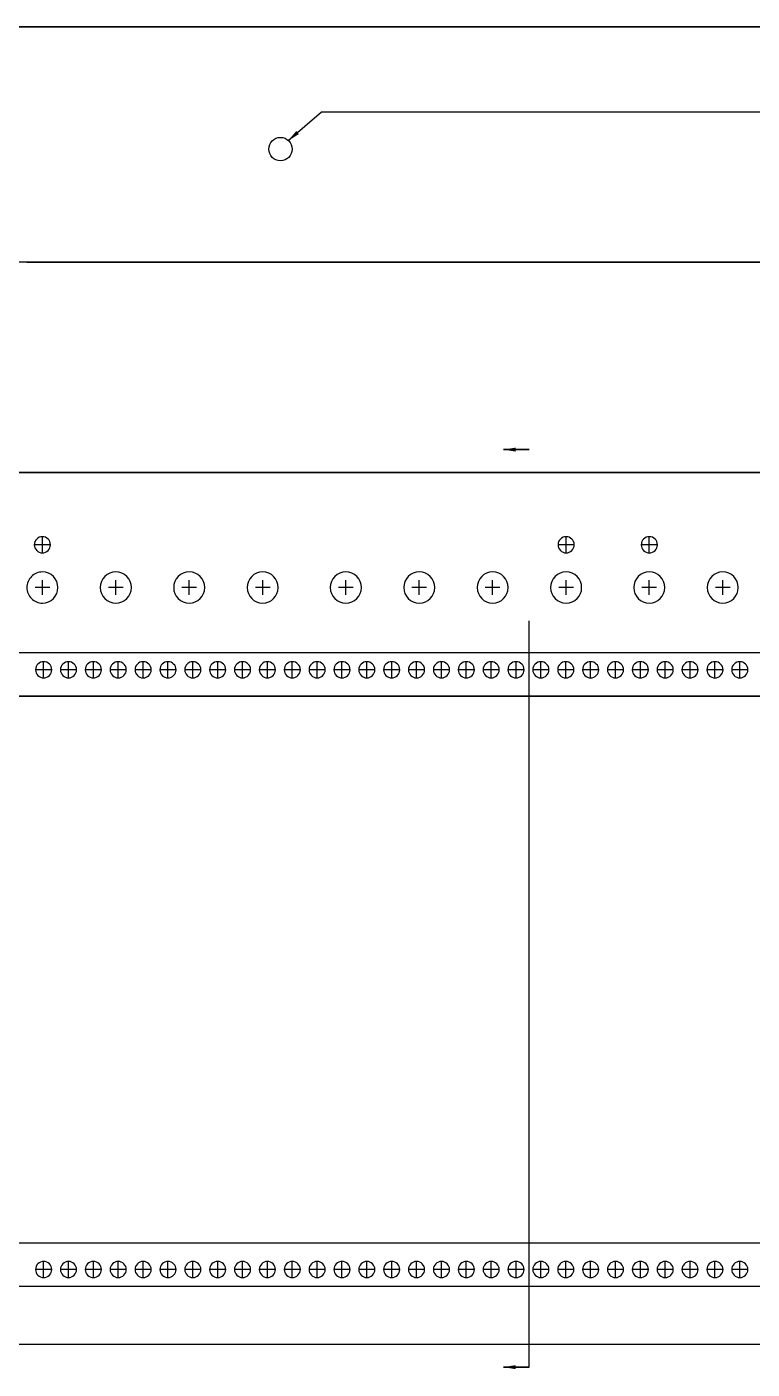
# Model space of a CAD drawing. Header units: inches. Extents: x -5.2 to 15.6, y -18.4 to 3.6.
# Drawn here: x 3.43 to 9.26, y -7.21 to 3.58 of the extents above; entities that cross this region are included whole.
import ezdxf

# ---------------------------------------------------------------- set-up
doc = ezdxf.new("R2010")
doc.units = ezdxf.units.IN
doc.header["$LTSCALE"] = 0.5
doc.header["$MEASUREMENT"] = 0
doc.linetypes.add('ACAD_ISO03W100', pattern=[30, 12, -18])
doc.layers.get('0').update_dxf_attribs({"lineweight": 25, "true_color": 0x000000})
doc.styles.add('QCADDimTextStyle', font='Unicode')
doc.dimstyles.new('QCADDimStyle', dxfattribs={"dimscale": 0.03937, "dimtxt": 2.5, "dimasz": 2.5, "dimexe": 1.25, "dimexo": 0.625, "dimtad": 1, "dimtoh": 1, "dimdec": 4, "dimzin": 0, "dimdsep": 46, "dimtxsty": 'QCADDimTextStyle', "dimcen": 0.09, "dimadec": 0, "dimazin": 0, "dimtfac": 1, "dimtdec": 4, "dimtofl": 0, "dimtmove": 0, "dimatfit": 3, "dimfxl": 1, "dimtolj": 1, "dimtzin": 0, "dimarcsym": 0})

msp = doc.modelspace()

# ---------------------------------------------------------------- linework, layer by layer
for p, q in [((0.088, 3.583), (14.852, 3.583)), ((14.852, 3.583), (0.088, 3.583)), ((0.088, 3.583), (14.852, 3.583)), ((14.881, 1.692), (0.059, 1.692)), ((3.679, 1.692), (3.429, 1.692)), ((3.429, 1.692), (3.679, 1.692)), ((4.02, 1.692), (3.679, 1.692)), ((3.679, 1.692), (4.02, 1.692)), ((3.679, 1.692), (4.02, 1.692)), ((4.27, 1.692), (4.02, 1.692)), ((4.02, 1.692), (4.27, 1.692)), ((4.61, 1.692), (4.27, 1.692)), ((4.27, 1.692), (4.61, 1.692)), ((4.27, 1.692), (4.61, 1.692)), ((4.86, 1.692), (4.61, 1.692)), ((4.61, 1.692), (4.86, 1.692)), ((5.201, 1.692), (4.86, 1.692)), ((4.86, 1.692), (5.201, 1.692)), ((4.86, 1.692), (5.201, 1.692)), ((5.451, 1.692), (5.201, 1.692)), ((5.201, 1.692), (5.451, 1.692)), ((5.87, 1.692), (5.451, 1.692)), ((5.451, 1.692), (5.87, 1.692)), ((5.451, 1.692), (5.87, 1.692)), ((6.12, 1.692), (5.87, 1.692)), ((5.87, 1.692), (6.12, 1.692)), ((6.461, 1.692), (6.12, 1.692)), ((6.12, 1.692), (6.461, 1.692)), ((6.12, 1.692), (6.461, 1.692)), ((6.711, 1.692), (6.461, 1.692)), ((6.461, 1.692), (6.711, 1.692)), ((7.051, 1.692), (6.711, 1.692)), ((6.711, 1.692), (7.051, 1.692)), ((6.711, 1.692), (7.051, 1.692)), ((7.301, 1.692), (7.051, 1.692)), ((7.051, 1.692), (7.301, 1.692)), ((14.273, 1.692), (7.301, 1.692)), ((7.301, 1.692), (14.273, 1.692)), ((7.301, 1.692), (14.273, 1.692)), ((7.471, 0.184), (7.264, 0.184)), ((14.882, 0), (0.059, 0)), ((0.059, 0), (14.882, 0)), ((0.059, 0), (14.882, 0)), ((3.555, -0.64), (3.555, -0.522)), ((7.768, -0.64), (7.768, -0.522)), ((8.437, -0.64), (8.437, -0.522)), ((3.614, -0.581), (3.496, -0.581)), ((7.827, -0.581), (7.709, -0.581)), ((8.496, -0.581), (8.378, -0.581)), ((3.614, -0.925), (3.496, -0.925)), ((3.555, -0.984), (3.555, -0.866)), ((4.205, -0.925), (4.087, -0.925)), ((4.146, -0.984), (4.146, -0.866)), ((4.795, -0.925), (4.677, -0.925)), ((4.736, -0.984), (4.736, -0.866)), ((5.386, -0.925), (5.268, -0.925)), ((5.327, -0.984), (5.327, -0.866)), ((6.055, -0.925), (5.937, -0.925)), ((5.996, -0.984), (5.996, -0.866)), ((6.646, -0.925), (6.528, -0.925)), ((6.587, -0.984), (6.587, -0.866)), ((7.236, -0.925), (7.118, -0.925)), ((7.177, -0.984), (7.177, -0.866)), ((7.827, -0.925), (7.709, -0.925)), ((7.768, -0.984), (7.768, -0.866)), ((8.496, -0.925), (8.378, -0.925)), ((8.437, -0.984), (8.437, -0.866)), ((9.087, -0.925), (8.969, -0.925)), ((9.028, -0.984), (9.028, -0.866)), ((14.882, -1.451), (0.059, -1.451)), ((3.624, -1.586), (3.506, -1.586)), ((3.565, -1.645), (3.565, -1.526)), ((3.824, -1.586), (3.706, -1.586)), ((3.765, -1.645), (3.765, -1.526)), ((4.024, -1.586), (3.906, -1.586)), ((3.965, -1.645), (3.965, -1.526)), ((4.224, -1.586), (4.106, -1.586)), ((4.165, -1.645), (4.165, -1.526)), ((4.424, -1.586), (4.306, -1.586)), ((4.365, -1.645), (4.365, -1.526)), ((4.624, -1.586), (4.506, -1.586)), ((4.565, -1.645), (4.565, -1.526)), ((4.824, -1.586), (4.706, -1.586)), ((4.765, -1.645), (4.765, -1.526)), ((5.024, -1.586), (4.906, -1.586)), ((4.965, -1.645), (4.965, -1.526)), ((5.224, -1.586), (5.106, -1.586)), ((5.165, -1.645), (5.165, -1.526)), ((5.424, -1.586), (5.306, -1.586)), ((5.365, -1.645), (5.365, -1.526)), ((5.624, -1.586), (5.506, -1.586)), ((5.565, -1.645), (5.565, -1.526)), ((5.824, -1.586), (5.706, -1.586)), ((5.765, -1.645), (5.765, -1.526)), ((6.024, -1.586), (5.906, -1.586)), ((5.965, -1.645), (5.965, -1.526)), ((6.224, -1.586), (6.106, -1.586)), ((6.165, -1.645), (6.165, -1.526)), ((6.424, -1.586), (6.306, -1.586)), ((6.365, -1.645), (6.365, -1.526)), ((6.624, -1.586), (6.506, -1.586)), ((6.565, -1.645), (6.565, -1.526)), ((6.824, -1.586), (6.706, -1.586)), ((6.765, -1.645), (6.765, -1.526)), ((7.024, -1.586), (6.906, -1.586)), ((6.965, -1.645), (6.965, -1.526)), ((7.224, -1.586), (7.106, -1.586)), ((7.165, -1.645), (7.165, -1.526)), ((7.424, -1.586), (7.306, -1.586)), ((7.365, -1.645), (7.365, -1.526)), ((7.624, -1.586), (7.506, -1.586)), ((7.565, -1.645), (7.565, -1.526)), ((7.824, -1.586), (7.706, -1.586)), ((7.765, -1.645), (7.765, -1.526)), ((8.024, -1.586), (7.906, -1.586)), ((7.965, -1.645), (7.965, -1.526)), ((8.224, -1.586), (8.106, -1.586)), ((8.165, -1.645), (8.165, -1.526)), ((8.424, -1.586), (8.306, -1.586)), ((8.365, -1.645), (8.365, -1.526)), ((8.624, -1.586), (8.506, -1.586)), ((8.565, -1.645), (8.565, -1.526)), ((8.824, -1.586), (8.706, -1.586)), ((8.765, -1.645), (8.765, -1.526)), ((9.024, -1.586), (8.906, -1.586)), ((8.965, -1.645), (8.965, -1.526)), ((9.224, -1.586), (9.106, -1.586)), ((9.165, -1.645), (9.165, -1.526)), ((0.059, -1.798), (14.882, -1.798)), ((14.853, -1.798), (0.089, -1.798)), ((0.089, -1.798), (14.853, -1.798)), ((0.059, -6.194), (14.882, -6.194)), ((0.089, -6.194), (14.853, -6.194)), ((0.089, -6.194), (14.853, -6.194)), ((3.565, -6.467), (3.565, -6.349)), ((3.765, -6.467), (3.765, -6.349)), ((3.965, -6.467), (3.965, -6.349)), ((4.165, -6.467), (4.165, -6.349)), ((4.365, -6.467), (4.365, -6.349)), ((4.565, -6.467), (4.565, -6.349)), ((4.765, -6.467), (4.765, -6.349)), ((4.965, -6.467), (4.965, -6.349)), ((5.165, -6.467), (5.165, -6.349)), ((5.365, -6.467), (5.365, -6.349)), ((5.565, -6.467), (5.565, -6.349)), ((5.765, -6.467), (5.765, -6.349)), ((5.965, -6.467), (5.965, -6.349)), ((6.165, -6.467), (6.165, -6.349)), ((6.365, -6.467), (6.365, -6.349)), ((6.565, -6.467), (6.565, -6.349)), ((6.765, -6.467), (6.765, -6.349)), ((6.965, -6.467), (6.965, -6.349)), ((7.165, -6.467), (7.165, -6.349)), ((7.365, -6.467), (7.365, -6.349)), ((7.565, -6.467), (7.565, -6.349)), ((7.765, -6.467), (7.765, -6.349)), ((7.965, -6.467), (7.965, -6.349)), ((8.165, -6.467), (8.165, -6.349)), ((8.365, -6.467), (8.365, -6.349)), ((8.565, -6.467), (8.565, -6.349)), ((8.765, -6.467), (8.765, -6.349)), ((8.965, -6.467), (8.965, -6.349)), ((9.165, -6.467), (9.165, -6.349)), ((3.624, -6.408), (3.506, -6.408)), ((3.824, -6.408), (3.706, -6.408)), ((4.024, -6.408), (3.906, -6.408)), ((4.224, -6.408), (4.106, -6.408)), ((4.424, -6.408), (4.306, -6.408)), ((4.624, -6.408), (4.506, -6.408)), ((4.824, -6.408), (4.706, -6.408)), ((5.024, -6.408), (4.906, -6.408)), ((5.224, -6.408), (5.106, -6.408)), ((5.424, -6.408), (5.306, -6.408)), ((5.624, -6.408), (5.506, -6.408)), ((5.824, -6.408), (5.706, -6.408)), ((6.024, -6.408), (5.906, -6.408)), ((6.224, -6.408), (6.106, -6.408)), ((6.424, -6.408), (6.306, -6.408)), ((6.624, -6.408), (6.506, -6.408)), ((6.824, -6.408), (6.706, -6.408)), ((7.024, -6.408), (6.906, -6.408)), ((7.224, -6.408), (7.106, -6.408)), ((7.424, -6.408), (7.306, -6.408)), ((7.624, -6.408), (7.506, -6.408)), ((7.824, -6.408), (7.706, -6.408)), ((8.024, -6.408), (7.906, -6.408)), ((8.224, -6.408), (8.106, -6.408)), ((8.424, -6.408), (8.306, -6.408)), ((8.624, -6.408), (8.506, -6.408)), ((8.824, -6.408), (8.706, -6.408)), ((9.024, -6.408), (8.906, -6.408)), ((9.224, -6.408), (9.106, -6.408)), ((0.059, -6.543), (14.882, -6.543)), ((0.059, -7.009), (14.882, -7.009)), ((0.059, -7.009), (14.882, -7.009)), ((0.059, -7.009), (14.882, -7.009)), ((7.471, -7.193), (7.264, -7.193))]:
    msp.add_line(p, q)
at = {"linetype": 'ACAD_ISO03W100'}
msp.add_line((7.471, -7.193), (7.471, 0.184), dxfattribs=at)
msp.add_circle((5.47, 2.6), 0.094)
for centre, radius, start, end in [((3.555, -0.581), 0.065, 90.0053, 179.9947), ((3.555, -0.581), 0.065, 90.0053, 179.9947), ((3.555, -0.581), 0.065, 359.9987, 90.0013), ((3.555, -0.581), 0.065, 359.9987, 90.0013), ((7.768, -0.581), 0.065, 89.9993, 180.0007), ((7.768, -0.581), 0.065, 89.9993, 180.0007), ((7.768, -0.581), 0.065, 359.9993, 90.0007), ((7.768, -0.581), 0.065, 359.9993, 90.0007), ((8.437, -0.581), 0.065, 89.9987, 180.0013), ((8.437, -0.581), 0.065, 89.9987, 180.0013), ((8.437, -0.581), 0.065, 359.9987, 90.0013), ((8.437, -0.581), 0.065, 359.9987, 90.0013), ((3.555, -0.581), 0.065, 180.0053, 269.9947), ((3.555, -0.581), 0.065, 180.0053, 269.9947), ((3.555, -0.581), 0.065, 269.9987, 0.0013), ((3.555, -0.581), 0.065, 269.9987, 0.0013), ((7.768, -0.581), 0.065, 179.9993, 270.0007), ((7.768, -0.581), 0.065, 179.9993, 270.0007), ((7.768, -0.581), 0.065, 269.9993, 0.0007), ((7.768, -0.581), 0.065, 269.9993, 0.0007), ((8.437, -0.581), 0.065, 179.9987, 270.0013), ((8.437, -0.581), 0.065, 179.9987, 270.0013), ((8.437, -0.581), 0.065, 269.9987, 0.0013), ((8.437, -0.581), 0.065, 269.9987, 0.0013), ((3.555, -0.925), 0.125, 89.9943, 180.0057), ((3.555, -0.925), 0.125, 89.9943, 180.0057), ((3.555, -0.925), 0.125, 0.0001, 89.9999), ((3.555, -0.925), 0.125, 0.0001, 89.9999), ((4.146, -0.925), 0.125, 90.0001, 179.9999), ((4.146, -0.925), 0.125, 90.0001, 179.9999), ((4.146, -0.925), 0.125, 0.0001, 89.9999), ((4.146, -0.925), 0.125, 0.0001, 89.9999), ((4.736, -0.925), 0.125, 90.0001, 179.9999), ((4.736, -0.925), 0.125, 90.0001, 179.9999), ((4.736, -0.925), 0.125, 0.0001, 89.9999), ((4.736, -0.925), 0.125, 0.0001, 89.9999), ((5.327, -0.925), 0.125, 90.0001, 179.9999), ((5.327, -0.925), 0.125, 90.0001, 179.9999), ((5.327, -0.925), 0.125, 0.0001, 89.9999), ((5.327, -0.925), 0.125, 0.0001, 89.9999), ((5.996, -0.925), 0.125, 90.0001, 179.9999), ((5.996, -0.925), 0.125, 90.0001, 179.9999), ((5.996, -0.925), 0.125, 0.0001, 89.9999), ((5.996, -0.925), 0.125, 0.0001, 89.9999), ((6.587, -0.925), 0.125, 90.0001, 179.9999), ((6.587, -0.925), 0.125, 90.0001, 179.9999), ((6.587, -0.925), 0.125, 0.0001, 89.9999), ((6.587, -0.925), 0.125, 0.0001, 89.9999), ((7.177, -0.925), 0.125, 90.0001, 179.9999), ((7.177, -0.925), 0.125, 90.0001, 179.9999), ((7.177, -0.925), 0.125, 0.0001, 89.9999), ((7.177, -0.925), 0.125, 0.0001, 89.9999), ((7.768, -0.925), 0.125, 90.0001, 179.9999), ((7.768, -0.925), 0.125, 90.0001, 179.9999), ((7.768, -0.925), 0.125, 0.0001, 89.9999), ((7.768, -0.925), 0.125, 0.0001, 89.9999), ((8.437, -0.925), 0.125, 90.0001, 179.9999), ((8.437, -0.925), 0.125, 90.0001, 179.9999), ((8.437, -0.925), 0.125, 0.0001, 89.9999), ((8.437, -0.925), 0.125, 0.0001, 89.9999), ((9.028, -0.925), 0.125, 90.0001, 179.9999), ((9.028, -0.925), 0.125, 90.0001, 179.9999), ((9.028, -0.925), 0.125, 0.0001, 89.9999), ((9.028, -0.925), 0.125, 0.0001, 89.9999), ((3.555, -0.925), 0.125, 179.9943, 270.0057), ((3.555, -0.925), 0.125, 179.9943, 270.0057), ((3.555, -0.925), 0.125, 270.0001, 359.9999), ((3.555, -0.925), 0.125, 270.0001, 359.9999), ((4.146, -0.925), 0.125, 180.0001, 269.9999), ((4.146, -0.925), 0.125, 180.0001, 269.9999), ((4.146, -0.925), 0.125, 270.0001, 359.9999), ((4.146, -0.925), 0.125, 270.0001, 359.9999), ((4.736, -0.925), 0.125, 180.0001, 269.9999), ((4.736, -0.925), 0.125, 180.0001, 269.9999), ((4.736, -0.925), 0.125, 270.0001, 359.9999), ((4.736, -0.925), 0.125, 270.0001, 359.9999), ((5.327, -0.925), 0.125, 180.0001, 269.9999), ((5.327, -0.925), 0.125, 180.0001, 269.9999), ((5.327, -0.925), 0.125, 270.0001, 359.9999), ((5.327, -0.925), 0.125, 270.0001, 359.9999), ((5.996, -0.925), 0.125, 180.0001, 269.9999), ((5.996, -0.925), 0.125, 180.0001, 269.9999), ((5.996, -0.925), 0.125, 270.0001, 359.9999), ((5.996, -0.925), 0.125, 270.0001, 359.9999), ((6.587, -0.925), 0.125, 180.0001, 269.9999), ((6.587, -0.925), 0.125, 180.0001, 269.9999), ((6.587, -0.925), 0.125, 270.0001, 359.9999), ((6.587, -0.925), 0.125, 270.0001, 359.9999), ((7.177, -0.925), 0.125, 180.0001, 269.9999), ((7.177, -0.925), 0.125, 180.0001, 269.9999), ((7.177, -0.925), 0.125, 270.0001, 359.9999), ((7.177, -0.925), 0.125, 270.0001, 359.9999), ((7.768, -0.925), 0.125, 180.0001, 269.9999), ((7.768, -0.925), 0.125, 180.0001, 269.9999), ((7.768, -0.925), 0.125, 270.0001, 359.9999), ((7.768, -0.925), 0.125, 270.0001, 359.9999), ((8.437, -0.925), 0.125, 180.0001, 269.9999), ((8.437, -0.925), 0.125, 180.0001, 269.9999), ((8.437, -0.925), 0.125, 270.0001, 359.9999), ((8.437, -0.925), 0.125, 270.0001, 359.9999), ((9.028, -0.925), 0.125, 180.0001, 269.9999), ((9.028, -0.925), 0.125, 180.0001, 269.9999), ((9.028, -0.925), 0.125, 270.0001, 359.9999), ((9.028, -0.925), 0.125, 270.0001, 359.9999), ((3.565, -1.586), 0.065, 90.0053, 179.9947), ((3.565, -1.586), 0.065, 90.0053, 179.9947), ((3.565, -1.586), 0.065, 180.0053, 269.9947), ((3.565, -1.586), 0.065, 180.0053, 269.9947), ((3.565, -1.586), 0.065, 359.9987, 90.0013), ((3.565, -1.586), 0.065, 359.9987, 90.0013), ((3.565, -1.586), 0.065, 269.9987, 0.0013), ((3.565, -1.586), 0.065, 269.9987, 0.0013), ((3.765, -1.586), 0.065, 89.9987, 180.0013), ((3.765, -1.586), 0.065, 89.9987, 180.0013), ((3.765, -1.586), 0.065, 179.9987, 270.0013), ((3.765, -1.586), 0.065, 179.9987, 270.0013), ((3.765, -1.586), 0.065, 359.9987, 90.0013), ((3.765, -1.586), 0.065, 359.9987, 90.0013), ((3.765, -1.586), 0.065, 269.9987, 0.0013), ((3.765, -1.586), 0.065, 269.9987, 0.0013), ((3.965, -1.586), 0.065, 89.9987, 180.0013), ((3.965, -1.586), 0.065, 89.9987, 180.0013), ((3.965, -1.586), 0.065, 179.9987, 270.0013), ((3.965, -1.586), 0.065, 179.9987, 270.0013), ((3.965, -1.586), 0.065, 359.9987, 90.0013), ((3.965, -1.586), 0.065, 359.9987, 90.0013), ((3.965, -1.586), 0.065, 269.9987, 0.0013), ((3.965, -1.586), 0.065, 269.9987, 0.0013), ((4.165, -1.586), 0.065, 89.9987, 180.0013), ((4.165, -1.586), 0.065, 89.9987, 180.0013), ((4.165, -1.586), 0.065, 179.9987, 270.0013), ((4.165, -1.586), 0.065, 179.9987, 270.0013), ((4.165, -1.586), 0.065, 359.9987, 90.0013), ((4.165, -1.586), 0.065, 359.9987, 90.0013), ((4.165, -1.586), 0.065, 269.9987, 0.0013), ((4.165, -1.586), 0.065, 269.9987, 0.0013), ((4.365, -1.586), 0.065, 89.9987, 180.0013), ((4.365, -1.586), 0.065, 89.9987, 180.0013), ((4.365, -1.586), 0.065, 179.9987, 270.0013), ((4.365, -1.586), 0.065, 179.9987, 270.0013), ((4.365, -1.586), 0.065, 359.9987, 90.0013), ((4.365, -1.586), 0.065, 359.9987, 90.0013), ((4.365, -1.586), 0.065, 269.9987, 0.0013), ((4.365, -1.586), 0.065, 269.9987, 0.0013), ((4.565, -1.586), 0.065, 89.9987, 180.0013), ((4.565, -1.586), 0.065, 89.9987, 180.0013), ((4.565, -1.586), 0.065, 179.9987, 270.0013), ((4.565, -1.586), 0.065, 179.9987, 270.0013), ((4.565, -1.586), 0.065, 359.9987, 90.0013), ((4.565, -1.586), 0.065, 359.9987, 90.0013), ((4.565, -1.586), 0.065, 269.9987, 0.0013), ((4.565, -1.586), 0.065, 269.9987, 0.0013), ((4.765, -1.586), 0.065, 89.9987, 180.0013), ((4.765, -1.586), 0.065, 89.9987, 180.0013), ((4.765, -1.586), 0.065, 179.9987, 270.0013), ((4.765, -1.586), 0.065, 179.9987, 270.0013), ((4.765, -1.586), 0.065, 359.9987, 90.0013), ((4.765, -1.586), 0.065, 359.9987, 90.0013), ((4.765, -1.586), 0.065, 269.9987, 0.0013), ((4.765, -1.586), 0.065, 269.9987, 0.0013), ((4.965, -1.586), 0.065, 89.9987, 180.0013), ((4.965, -1.586), 0.065, 89.9987, 180.0013), ((4.965, -1.586), 0.065, 179.9987, 270.0013), ((4.965, -1.586), 0.065, 179.9987, 270.0013), ((4.965, -1.586), 0.065, 359.9987, 90.0013), ((4.965, -1.586), 0.065, 359.9987, 90.0013), ((4.965, -1.586), 0.065, 269.9987, 0.0013), ((4.965, -1.586), 0.065, 269.9987, 0.0013), ((5.165, -1.586), 0.065, 89.9987, 180.0013), ((5.165, -1.586), 0.065, 89.9987, 180.0013), ((5.165, -1.586), 0.065, 179.9987, 270.0013), ((5.165, -1.586), 0.065, 179.9987, 270.0013), ((5.165, -1.586), 0.065, 359.9987, 90.0013), ((5.165, -1.586), 0.065, 359.9987, 90.0013), ((5.165, -1.586), 0.065, 269.9987, 0.0013), ((5.165, -1.586), 0.065, 269.9987, 0.0013), ((5.365, -1.586), 0.065, 89.9987, 180.0013), ((5.365, -1.586), 0.065, 89.9987, 180.0013), ((5.365, -1.586), 0.065, 179.9987, 270.0013), ((5.365, -1.586), 0.065, 179.9987, 270.0013), ((5.365, -1.586), 0.065, 359.9987, 90.0013), ((5.365, -1.586), 0.065, 359.9987, 90.0013), ((5.365, -1.586), 0.065, 269.9987, 0.0013), ((5.365, -1.586), 0.065, 269.9987, 0.0013), ((5.565, -1.586), 0.065, 89.9987, 180.0013), ((5.565, -1.586), 0.065, 89.9987, 180.0013), ((5.565, -1.586), 0.065, 179.9987, 270.0013), ((5.565, -1.586), 0.065, 179.9987, 270.0013), ((5.565, -1.586), 0.065, 359.9987, 90.0013), ((5.565, -1.586), 0.065, 359.9987, 90.0013), ((5.565, -1.586), 0.065, 269.9987, 0.0013), ((5.565, -1.586), 0.065, 269.9987, 0.0013), ((5.765, -1.586), 0.065, 89.9987, 180.0013), ((5.765, -1.586), 0.065, 89.9987, 180.0013), ((5.765, -1.586), 0.065, 179.9987, 270.0013), ((5.765, -1.586), 0.065, 179.9987, 270.0013), ((5.765, -1.586), 0.065, 359.9987, 90.0013), ((5.765, -1.586), 0.065, 359.9987, 90.0013), ((5.765, -1.586), 0.065, 269.9987, 0.0013), ((5.765, -1.586), 0.065, 269.9987, 0.0013), ((5.965, -1.586), 0.065, 89.9987, 180.0013), ((5.965, -1.586), 0.065, 89.9987, 180.0013), ((5.965, -1.586), 0.065, 179.9987, 270.0013), ((5.965, -1.586), 0.065, 179.9987, 270.0013), ((5.965, -1.586), 0.065, 359.9987, 90.0013), ((5.965, -1.586), 0.065, 359.9987, 90.0013), ((5.965, -1.586), 0.065, 269.9987, 0.0013), ((5.965, -1.586), 0.065, 269.9987, 0.0013), ((6.165, -1.586), 0.065, 89.9987, 180.0013), ((6.165, -1.586), 0.065, 89.9987, 180.0013), ((6.165, -1.586), 0.065, 179.9987, 270.0013), ((6.165, -1.586), 0.065, 179.9987, 270.0013), ((6.165, -1.586), 0.065, 359.9987, 90.0013), ((6.165, -1.586), 0.065, 359.9987, 90.0013), ((6.165, -1.586), 0.065, 269.9987, 0.0013), ((6.165, -1.586), 0.065, 269.9987, 0.0013), ((6.365, -1.586), 0.065, 89.9987, 180.0013), ((6.365, -1.586), 0.065, 89.9987, 180.0013), ((6.365, -1.586), 0.065, 179.9987, 270.0013), ((6.365, -1.586), 0.065, 179.9987, 270.0013), ((6.365, -1.586), 0.065, 359.9987, 90.0013), ((6.365, -1.586), 0.065, 359.9987, 90.0013), ((6.365, -1.586), 0.065, 269.9987, 0.0013), ((6.365, -1.586), 0.065, 269.9987, 0.0013), ((6.565, -1.586), 0.065, 89.9987, 180.0013), ((6.565, -1.586), 0.065, 89.9987, 180.0013), ((6.565, -1.586), 0.065, 179.9987, 270.0013), ((6.565, -1.586), 0.065, 179.9987, 270.0013), ((6.565, -1.586), 0.065, 359.9987, 90.0013), ((6.565, -1.586), 0.065, 359.9987, 90.0013), ((6.565, -1.586), 0.065, 269.9987, 0.0013), ((6.565, -1.586), 0.065, 269.9987, 0.0013), ((6.765, -1.586), 0.065, 89.9987, 180.0013), ((6.765, -1.586), 0.065, 89.9987, 180.0013), ((6.765, -1.586), 0.065, 179.9987, 270.0013), ((6.765, -1.586), 0.065, 179.9987, 270.0013), ((6.765, -1.586), 0.065, 359.9987, 90.0013), ((6.765, -1.586), 0.065, 359.9987, 90.0013), ((6.765, -1.586), 0.065, 269.9987, 0.0013), ((6.765, -1.586), 0.065, 269.9987, 0.0013), ((6.965, -1.586), 0.065, 89.9987, 180.0013), ((6.965, -1.586), 0.065, 89.9987, 180.0013), ((6.965, -1.586), 0.065, 179.9987, 270.0013), ((6.965, -1.586), 0.065, 179.9987, 270.0013), ((6.965, -1.586), 0.065, 359.9987, 90.0013), ((6.965, -1.586), 0.065, 359.9987, 90.0013), ((6.965, -1.586), 0.065, 269.9987, 0.0013), ((6.965, -1.586), 0.065, 269.9987, 0.0013), ((7.165, -1.586), 0.065, 89.9993, 180.0007), ((7.165, -1.586), 0.065, 89.9993, 180.0007), ((7.165, -1.586), 0.065, 179.9993, 270.0007), ((7.165, -1.586), 0.065, 179.9993, 270.0007), ((7.165, -1.586), 0.065, 359.9993, 90.0007), ((7.165, -1.586), 0.065, 359.9993, 90.0007), ((7.165, -1.586), 0.065, 269.9993, 0.0007), ((7.165, -1.586), 0.065, 269.9993, 0.0007), ((7.365, -1.586), 0.065, 89.9993, 180.0007), ((7.365, -1.586), 0.065, 89.9993, 180.0007), ((7.365, -1.586), 0.065, 179.9993, 270.0007), ((7.365, -1.586), 0.065, 179.9993, 270.0007), ((7.365, -1.586), 0.065, 359.9993, 90.0007), ((7.365, -1.586), 0.065, 359.9993, 90.0007), ((7.365, -1.586), 0.065, 269.9993, 0.0007), ((7.365, -1.586), 0.065, 269.9993, 0.0007), ((7.565, -1.586), 0.065, 89.9993, 180.0007), ((7.565, -1.586), 0.065, 89.9993, 180.0007), ((7.565, -1.586), 0.065, 179.9993, 270.0007), ((7.565, -1.586), 0.065, 179.9993, 270.0007), ((7.565, -1.586), 0.065, 359.9993, 90.0007), ((7.565, -1.586), 0.065, 359.9993, 90.0007), ((7.565, -1.586), 0.065, 269.9993, 0.0007), ((7.565, -1.586), 0.065, 269.9993, 0.0007), ((7.765, -1.586), 0.065, 89.9993, 180.0007), ((7.765, -1.586), 0.065, 89.9993, 180.0007), ((7.765, -1.586), 0.065, 179.9993, 270.0007), ((7.765, -1.586), 0.065, 179.9993, 270.0007), ((7.765, -1.586), 0.065, 359.9993, 90.0007), ((7.765, -1.586), 0.065, 359.9993, 90.0007), ((7.765, -1.586), 0.065, 269.9993, 0.0007), ((7.765, -1.586), 0.065, 269.9993, 0.0007), ((7.965, -1.586), 0.065, 89.9987, 180.0013), ((7.965, -1.586), 0.065, 89.9987, 180.0013), ((7.965, -1.586), 0.065, 179.9987, 270.0013), ((7.965, -1.586), 0.065, 179.9987, 270.0013), ((7.965, -1.586), 0.065, 359.9987, 90.0013), ((7.965, -1.586), 0.065, 359.9987, 90.0013), ((7.965, -1.586), 0.065, 269.9987, 0.0013), ((7.965, -1.586), 0.065, 269.9987, 0.0013), ((8.165, -1.586), 0.065, 89.9987, 180.0013), ((8.165, -1.586), 0.065, 89.9987, 180.0013), ((8.165, -1.586), 0.065, 179.9987, 270.0013), ((8.165, -1.586), 0.065, 179.9987, 270.0013), ((8.165, -1.586), 0.065, 359.9987, 90.0013), ((8.165, -1.586), 0.065, 359.9987, 90.0013), ((8.165, -1.586), 0.065, 269.9987, 0.0013), ((8.165, -1.586), 0.065, 269.9987, 0.0013), ((8.365, -1.586), 0.065, 89.9987, 180.0013), ((8.365, -1.586), 0.065, 89.9987, 180.0013), ((8.365, -1.586), 0.065, 179.9987, 270.0013), ((8.365, -1.586), 0.065, 179.9987, 270.0013), ((8.365, -1.586), 0.065, 359.9987, 90.0013), ((8.365, -1.586), 0.065, 359.9987, 90.0013), ((8.365, -1.586), 0.065, 269.9987, 0.0013), ((8.365, -1.586), 0.065, 269.9987, 0.0013), ((8.565, -1.586), 0.065, 89.9987, 180.0013), ((8.565, -1.586), 0.065, 89.9987, 180.0013), ((8.565, -1.586), 0.065, 179.9987, 270.0013), ((8.565, -1.586), 0.065, 179.9987, 270.0013), ((8.565, -1.586), 0.065, 359.9987, 90.0013), ((8.565, -1.586), 0.065, 359.9987, 90.0013), ((8.565, -1.586), 0.065, 269.9987, 0.0013), ((8.565, -1.586), 0.065, 269.9987, 0.0013), ((8.765, -1.586), 0.065, 89.9987, 180.0013), ((8.765, -1.586), 0.065, 89.9987, 180.0013), ((8.765, -1.586), 0.065, 179.9987, 270.0013), ((8.765, -1.586), 0.065, 179.9987, 270.0013), ((8.765, -1.586), 0.065, 359.9987, 90.0013), ((8.765, -1.586), 0.065, 359.9987, 90.0013), ((8.765, -1.586), 0.065, 269.9987, 0.0013), ((8.765, -1.586), 0.065, 269.9987, 0.0013), ((8.965, -1.586), 0.065, 89.9987, 180.0013), ((8.965, -1.586), 0.065, 89.9987, 180.0013), ((8.965, -1.586), 0.065, 179.9987, 270.0013), ((8.965, -1.586), 0.065, 179.9987, 270.0013), ((8.965, -1.586), 0.065, 359.9987, 90.0013), ((8.965, -1.586), 0.065, 359.9987, 90.0013), ((8.965, -1.586), 0.065, 269.9987, 0.0013), ((8.965, -1.586), 0.065, 269.9987, 0.0013), ((9.165, -1.586), 0.065, 89.9987, 180.0013), ((9.165, -1.586), 0.065, 89.9987, 180.0013), ((9.165, -1.586), 0.065, 179.9987, 270.0013), ((9.165, -1.586), 0.065, 179.9987, 270.0013), ((9.165, -1.586), 0.065, 359.9987, 90.0013), ((9.165, -1.586), 0.065, 359.9987, 90.0013), ((9.165, -1.586), 0.065, 269.9987, 0.0013), ((9.165, -1.586), 0.065, 269.9987, 0.0013), ((3.565, -6.408), 0.065, 90.0053, 179.9947), ((3.565, -6.408), 0.065, 90.0053, 179.9947), ((3.565, -6.408), 0.065, 359.9987, 90.0013), ((3.565, -6.408), 0.065, 359.9987, 90.0013), ((3.765, -6.408), 0.065, 89.9987, 180.0013), ((3.765, -6.408), 0.065, 89.9987, 180.0013), ((3.765, -6.408), 0.065, 359.9987, 90.0013), ((3.765, -6.408), 0.065, 359.9987, 90.0013), ((3.965, -6.408), 0.065, 89.9987, 180.0013), ((3.965, -6.408), 0.065, 89.9987, 180.0013), ((3.965, -6.408), 0.065, 359.9987, 90.0013), ((3.965, -6.408), 0.065, 359.9987, 90.0013), ((4.165, -6.408), 0.065, 89.9987, 180.0013), ((4.165, -6.408), 0.065, 89.9987, 180.0013), ((4.165, -6.408), 0.065, 359.9987, 90.0013), ((4.165, -6.408), 0.065, 359.9987, 90.0013), ((4.365, -6.408), 0.065, 89.9987, 180.0013), ((4.365, -6.408), 0.065, 89.9987, 180.0013), ((4.365, -6.408), 0.065, 359.9987, 90.0013), ((4.365, -6.408), 0.065, 359.9987, 90.0013), ((4.565, -6.408), 0.065, 89.9987, 180.0013), ((4.565, -6.408), 0.065, 89.9987, 180.0013), ((4.565, -6.408), 0.065, 359.9987, 90.0013), ((4.565, -6.408), 0.065, 359.9987, 90.0013), ((4.765, -6.408), 0.065, 89.9987, 180.0013), ((4.765, -6.408), 0.065, 89.9987, 180.0013), ((4.765, -6.408), 0.065, 359.9987, 90.0013), ((4.765, -6.408), 0.065, 359.9987, 90.0013), ((4.965, -6.408), 0.065, 89.9987, 180.0013), ((4.965, -6.408), 0.065, 89.9987, 180.0013), ((4.965, -6.408), 0.065, 359.9987, 90.0013), ((4.965, -6.408), 0.065, 359.9987, 90.0013), ((5.165, -6.408), 0.065, 89.9987, 180.0013), ((5.165, -6.408), 0.065, 89.9987, 180.0013), ((5.165, -6.408), 0.065, 359.9987, 90.0013), ((5.165, -6.408), 0.065, 359.9987, 90.0013), ((5.365, -6.408), 0.065, 89.9987, 180.0013), ((5.365, -6.408), 0.065, 89.9987, 180.0013), ((5.365, -6.408), 0.065, 359.9987, 90.0013), ((5.365, -6.408), 0.065, 359.9987, 90.0013), ((5.565, -6.408), 0.065, 89.9987, 180.0013), ((5.565, -6.408), 0.065, 89.9987, 180.0013), ((5.565, -6.408), 0.065, 359.9987, 90.0013), ((5.565, -6.408), 0.065, 359.9987, 90.0013), ((5.765, -6.408), 0.065, 89.9987, 180.0013), ((5.765, -6.408), 0.065, 89.9987, 180.0013), ((5.765, -6.408), 0.065, 359.9987, 90.0013), ((5.765, -6.408), 0.065, 359.9987, 90.0013), ((5.965, -6.408), 0.065, 89.9987, 180.0013), ((5.965, -6.408), 0.065, 89.9987, 180.0013), ((5.965, -6.408), 0.065, 359.9987, 90.0013), ((5.965, -6.408), 0.065, 359.9987, 90.0013), ((6.165, -6.408), 0.065, 89.9987, 180.0013), ((6.165, -6.408), 0.065, 89.9987, 180.0013), ((6.165, -6.408), 0.065, 359.9987, 90.0013), ((6.165, -6.408), 0.065, 359.9987, 90.0013), ((6.365, -6.408), 0.065, 89.9987, 180.0013), ((6.365, -6.408), 0.065, 89.9987, 180.0013), ((6.365, -6.408), 0.065, 359.9987, 90.0013), ((6.365, -6.408), 0.065, 359.9987, 90.0013), ((6.565, -6.408), 0.065, 89.9987, 180.0013), ((6.565, -6.408), 0.065, 89.9987, 180.0013), ((6.565, -6.408), 0.065, 359.9987, 90.0013), ((6.565, -6.408), 0.065, 359.9987, 90.0013), ((6.765, -6.408), 0.065, 89.9987, 180.0013), ((6.765, -6.408), 0.065, 89.9987, 180.0013), ((6.765, -6.408), 0.065, 359.9987, 90.0013), ((6.765, -6.408), 0.065, 359.9987, 90.0013), ((6.965, -6.408), 0.065, 89.9987, 180.0013), ((6.965, -6.408), 0.065, 89.9987, 180.0013), ((6.965, -6.408), 0.065, 359.9987, 90.0013), ((6.965, -6.408), 0.065, 359.9987, 90.0013), ((7.165, -6.408), 0.065, 89.9993, 180.0007), ((7.165, -6.408), 0.065, 89.9993, 180.0007), ((7.165, -6.408), 0.065, 359.9993, 90.0007), ((7.165, -6.408), 0.065, 359.9993, 90.0007), ((7.365, -6.408), 0.065, 89.9993, 180.0007), ((7.365, -6.408), 0.065, 89.9993, 180.0007), ((7.365, -6.408), 0.065, 359.9993, 90.0007), ((7.365, -6.408), 0.065, 359.9993, 90.0007), ((7.565, -6.408), 0.065, 89.9993, 180.0007), ((7.565, -6.408), 0.065, 89.9993, 180.0007), ((7.565, -6.408), 0.065, 359.9993, 90.0007), ((7.565, -6.408), 0.065, 359.9993, 90.0007), ((7.765, -6.408), 0.065, 89.9993, 180.0007), ((7.765, -6.408), 0.065, 89.9993, 180.0007), ((7.765, -6.408), 0.065, 359.9993, 90.0007), ((7.765, -6.408), 0.065, 359.9993, 90.0007), ((7.965, -6.408), 0.065, 89.9987, 180.0013), ((7.965, -6.408), 0.065, 89.9987, 180.0013), ((7.965, -6.408), 0.065, 359.9987, 90.0013), ((7.965, -6.408), 0.065, 359.9987, 90.0013), ((8.165, -6.408), 0.065, 89.9987, 180.0013), ((8.165, -6.408), 0.065, 89.9987, 180.0013), ((8.165, -6.408), 0.065, 359.9987, 90.0013), ((8.165, -6.408), 0.065, 359.9987, 90.0013), ((8.365, -6.408), 0.065, 89.9987, 180.0013), ((8.365, -6.408), 0.065, 89.9987, 180.0013), ((8.365, -6.408), 0.065, 359.9987, 90.0013), ((8.365, -6.408), 0.065, 359.9987, 90.0013), ((8.565, -6.408), 0.065, 89.9987, 180.0013), ((8.565, -6.408), 0.065, 89.9987, 180.0013), ((8.565, -6.408), 0.065, 359.9987, 90.0013), ((8.565, -6.408), 0.065, 359.9987, 90.0013), ((8.765, -6.408), 0.065, 89.9987, 180.0013), ((8.765, -6.408), 0.065, 89.9987, 180.0013), ((8.765, -6.408), 0.065, 359.9987, 90.0013), ((8.765, -6.408), 0.065, 359.9987, 90.0013), ((8.965, -6.408), 0.065, 89.9987, 180.0013), ((8.965, -6.408), 0.065, 89.9987, 180.0013), ((8.965, -6.408), 0.065, 359.9987, 90.0013), ((8.965, -6.408), 0.065, 359.9987, 90.0013), ((9.165, -6.408), 0.065, 89.9987, 180.0013), ((9.165, -6.408), 0.065, 89.9987, 180.0013), ((9.165, -6.408), 0.065, 359.9987, 90.0013), ((9.165, -6.408), 0.065, 359.9987, 90.0013), ((3.565, -6.408), 0.065, 180.0053, 269.9947), ((3.565, -6.408), 0.065, 180.0053, 269.9947), ((3.565, -6.408), 0.065, 269.9987, 0.0013), ((3.565, -6.408), 0.065, 269.9987, 0.0013), ((3.765, -6.408), 0.065, 179.9987, 270.0013), ((3.765, -6.408), 0.065, 179.9987, 270.0013), ((3.765, -6.408), 0.065, 269.9987, 0.0013), ((3.765, -6.408), 0.065, 269.9987, 0.0013), ((3.965, -6.408), 0.065, 179.9987, 270.0013), ((3.965, -6.408), 0.065, 179.9987, 270.0013), ((3.965, -6.408), 0.065, 269.9987, 0.0013), ((3.965, -6.408), 0.065, 269.9987, 0.0013), ((4.165, -6.408), 0.065, 179.9987, 270.0013), ((4.165, -6.408), 0.065, 179.9987, 270.0013), ((4.165, -6.408), 0.065, 269.9987, 0.0013), ((4.165, -6.408), 0.065, 269.9987, 0.0013), ((4.365, -6.408), 0.065, 179.9987, 270.0013), ((4.365, -6.408), 0.065, 179.9987, 270.0013), ((4.365, -6.408), 0.065, 269.9987, 0.0013), ((4.365, -6.408), 0.065, 269.9987, 0.0013), ((4.565, -6.408), 0.065, 179.9987, 270.0013), ((4.565, -6.408), 0.065, 179.9987, 270.0013), ((4.565, -6.408), 0.065, 269.9987, 0.0013), ((4.565, -6.408), 0.065, 269.9987, 0.0013), ((4.765, -6.408), 0.065, 179.9987, 270.0013), ((4.765, -6.408), 0.065, 179.9987, 270.0013), ((4.765, -6.408), 0.065, 269.9987, 0.0013), ((4.765, -6.408), 0.065, 269.9987, 0.0013), ((4.965, -6.408), 0.065, 179.9987, 270.0013), ((4.965, -6.408), 0.065, 179.9987, 270.0013), ((4.965, -6.408), 0.065, 269.9987, 0.0013), ((4.965, -6.408), 0.065, 269.9987, 0.0013), ((5.165, -6.408), 0.065, 179.9987, 270.0013), ((5.165, -6.408), 0.065, 179.9987, 270.0013), ((5.165, -6.408), 0.065, 269.9987, 0.0013), ((5.165, -6.408), 0.065, 269.9987, 0.0013), ((5.365, -6.408), 0.065, 179.9987, 270.0013), ((5.365, -6.408), 0.065, 179.9987, 270.0013), ((5.365, -6.408), 0.065, 269.9987, 0.0013), ((5.365, -6.408), 0.065, 269.9987, 0.0013), ((5.565, -6.408), 0.065, 179.9987, 270.0013), ((5.565, -6.408), 0.065, 179.9987, 270.0013), ((5.565, -6.408), 0.065, 269.9987, 0.0013), ((5.565, -6.408), 0.065, 269.9987, 0.0013), ((5.765, -6.408), 0.065, 179.9987, 270.0013), ((5.765, -6.408), 0.065, 179.9987, 270.0013), ((5.765, -6.408), 0.065, 269.9987, 0.0013), ((5.765, -6.408), 0.065, 269.9987, 0.0013), ((5.965, -6.408), 0.065, 179.9987, 270.0013), ((5.965, -6.408), 0.065, 179.9987, 270.0013), ((5.965, -6.408), 0.065, 269.9987, 0.0013), ((5.965, -6.408), 0.065, 269.9987, 0.0013), ((6.165, -6.408), 0.065, 179.9987, 270.0013), ((6.165, -6.408), 0.065, 179.9987, 270.0013), ((6.165, -6.408), 0.065, 269.9987, 0.0013), ((6.165, -6.408), 0.065, 269.9987, 0.0013), ((6.365, -6.408), 0.065, 179.9987, 270.0013), ((6.365, -6.408), 0.065, 179.9987, 270.0013), ((6.365, -6.408), 0.065, 269.9987, 0.0013), ((6.365, -6.408), 0.065, 269.9987, 0.0013), ((6.565, -6.408), 0.065, 179.9987, 270.0013), ((6.565, -6.408), 0.065, 179.9987, 270.0013), ((6.565, -6.408), 0.065, 269.9987, 0.0013), ((6.565, -6.408), 0.065, 269.9987, 0.0013), ((6.765, -6.408), 0.065, 179.9987, 270.0013), ((6.765, -6.408), 0.065, 179.9987, 270.0013), ((6.765, -6.408), 0.065, 269.9987, 0.0013), ((6.765, -6.408), 0.065, 269.9987, 0.0013), ((6.965, -6.408), 0.065, 179.9987, 270.0013), ((6.965, -6.408), 0.065, 179.9987, 270.0013), ((6.965, -6.408), 0.065, 269.9987, 0.0013), ((6.965, -6.408), 0.065, 269.9987, 0.0013), ((7.165, -6.408), 0.065, 179.9993, 270.0007), ((7.165, -6.408), 0.065, 179.9993, 270.0007), ((7.165, -6.408), 0.065, 269.9993, 0.0007), ((7.165, -6.408), 0.065, 269.9993, 0.0007), ((7.365, -6.408), 0.065, 179.9993, 270.0007), ((7.365, -6.408), 0.065, 179.9993, 270.0007), ((7.365, -6.408), 0.065, 269.9993, 0.0007), ((7.365, -6.408), 0.065, 269.9993, 0.0007), ((7.565, -6.408), 0.065, 179.9993, 270.0007), ((7.565, -6.408), 0.065, 179.9993, 270.0007), ((7.565, -6.408), 0.065, 269.9993, 0.0007), ((7.565, -6.408), 0.065, 269.9993, 0.0007), ((7.765, -6.408), 0.065, 179.9993, 270.0007), ((7.765, -6.408), 0.065, 179.9993, 270.0007), ((7.765, -6.408), 0.065, 269.9993, 0.0007), ((7.765, -6.408), 0.065, 269.9993, 0.0007), ((7.965, -6.408), 0.065, 179.9987, 270.0013), ((7.965, -6.408), 0.065, 179.9987, 270.0013), ((7.965, -6.408), 0.065, 269.9987, 0.0013), ((7.965, -6.408), 0.065, 269.9987, 0.0013), ((8.165, -6.408), 0.065, 179.9987, 270.0013), ((8.165, -6.408), 0.065, 179.9987, 270.0013), ((8.165, -6.408), 0.065, 269.9987, 0.0013), ((8.165, -6.408), 0.065, 269.9987, 0.0013), ((8.365, -6.408), 0.065, 179.9987, 270.0013), ((8.365, -6.408), 0.065, 179.9987, 270.0013), ((8.365, -6.408), 0.065, 269.9987, 0.0013), ((8.365, -6.408), 0.065, 269.9987, 0.0013), ((8.565, -6.408), 0.065, 179.9987, 270.0013), ((8.565, -6.408), 0.065, 179.9987, 270.0013), ((8.565, -6.408), 0.065, 269.9987, 0.0013), ((8.565, -6.408), 0.065, 269.9987, 0.0013), ((8.765, -6.408), 0.065, 179.9987, 270.0013), ((8.765, -6.408), 0.065, 179.9987, 270.0013), ((8.765, -6.408), 0.065, 269.9987, 0.0013), ((8.765, -6.408), 0.065, 269.9987, 0.0013), ((8.965, -6.408), 0.065, 179.9987, 270.0013), ((8.965, -6.408), 0.065, 179.9987, 270.0013), ((8.965, -6.408), 0.065, 269.9987, 0.0013), ((8.965, -6.408), 0.065, 269.9987, 0.0013), ((9.165, -6.408), 0.065, 179.9987, 270.0013), ((9.165, -6.408), 0.065, 179.9987, 270.0013), ((9.165, -6.408), 0.065, 269.9987, 0.0013), ((9.165, -6.408), 0.065, 269.9987, 0.0013)]:
    msp.add_arc(centre, radius, start, end)

# ---------------------------------------------------------------- leaders
for points in [[(5.533, 2.668), (5.8, 2.9), (9.8, 2.9)], [(7.264, 0.184), (7.471, 0.184)], [(7.264, -7.193), (7.471, -7.193)]]:
    msp.add_leader(points, dimstyle='QCADDimStyle')

doc.saveas('drawing.dxf')
